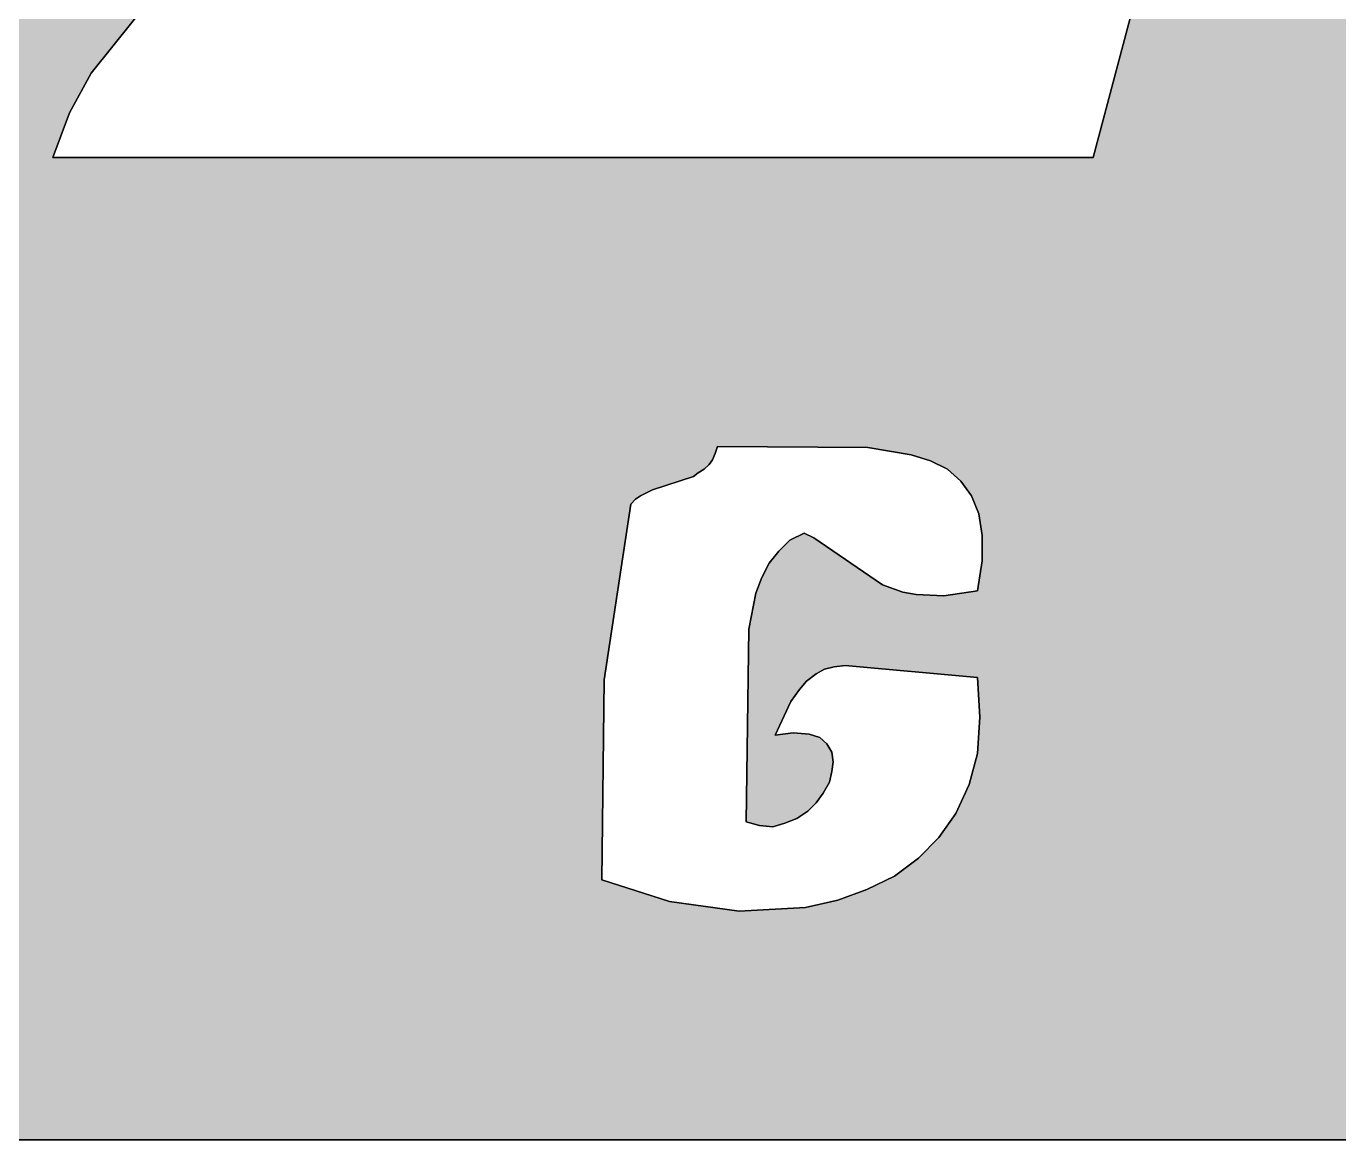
# Model space of a CAD drawing. Extents: x 15.2 to 16.8, y 8.5 to 9.48.
# Drawn here: x 16.1381 to 16.2894, y 8.5017 to 8.6301 of the extents above; entities that cross this region are included whole.
import ezdxf

# ---------------------------------------------------------------- set-up
doc = ezdxf.new("R2010")
doc.units = 0
doc.layers.add('LAYER_1', color=7, linetype='CONTINUOUS')

# ---------------------------------------------------------------- blocks, each defined once
blk = doc.blocks.new('*U9')
at = {"layer": 'LAYER_1', "color": 2}
for points in [[(16.29111, 8.50167), (16.28777, 8.97131), (16.29111, 8.9717)], [(16.28777, 8.50167), (16.27444, 8.88), (16.28777, 8.945)], [(16.14556, 8.62473), (16.14305, 8.70997), (16.14556, 8.72161)], [(16.14305, 8.62014), (16.14111, 8.70098), (16.14305, 8.70997)], [(16.14111, 8.50167), (16.135, 8.67261), (16.14111, 8.70098)], [(16.27444, 8.50167), (16.26986, 8.64792), (16.27444, 8.685)], [(16.26986, 8.50167), (16.26264, 8.62077), (16.26986, 8.64792)], [(16.26264, 8.50167), (16.26111, 8.615), (16.26264, 8.62077)], [(16.21777, 8.58167), (16.21777, 8.615), (16.22028, 8.58165)], [(16.22028, 8.58165), (16.22028, 8.615), (16.22111, 8.58164)], [(16.22111, 8.58164), (16.22111, 8.615), (16.22139, 8.58164)], [(16.22139, 8.58164), (16.22139, 8.615), (16.22222, 8.58163)], [(16.22222, 8.58163), (16.22222, 8.615), (16.22264, 8.58163)], [(16.22264, 8.58163), (16.22264, 8.615), (16.22291, 8.58162)], [(16.22291, 8.58162), (16.22291, 8.615), (16.22375, 8.58162)], [(16.22375, 8.58162), (16.22375, 8.615), (16.22416, 8.58162)], [(16.22416, 8.58162), (16.22416, 8.615), (16.22445, 8.58161)], [(16.22445, 8.58161), (16.22445, 8.615), (16.22487, 8.58161)], [(16.22487, 8.58161), (16.22487, 8.615), (16.22556, 8.5816)], [(16.22556, 8.5816), (16.22556, 8.615), (16.22611, 8.5816)], [(16.22611, 8.5816), (16.22611, 8.615), (16.22625, 8.5816)], [(16.22625, 8.5816), (16.22625, 8.615), (16.22652, 8.5816)], [(16.22652, 8.5816), (16.22652, 8.615), (16.22694, 8.58159)], [(16.22694, 8.58159), (16.22694, 8.615), (16.22723, 8.58159)], [(16.22723, 8.58159), (16.22723, 8.615), (16.22778, 8.58159)], [(16.22778, 8.58159), (16.22778, 8.615), (16.22792, 8.58159)], [(16.22792, 8.58159), (16.22792, 8.615), (16.22805, 8.58158)], [(16.22805, 8.58158), (16.22805, 8.615), (16.22819, 8.58158)], [(16.22819, 8.58158), (16.22819, 8.615), (16.22834, 8.58158)], [(16.22834, 8.58158), (16.22834, 8.615), (16.2289, 8.58158)], [(16.2289, 8.58158), (16.2289, 8.615), (16.22917, 8.58158)], [(16.22917, 8.58158), (16.22917, 8.615), (16.22959, 8.58157)], [(16.22959, 8.58157), (16.22959, 8.615), (16.22999, 8.58157)], [(16.22999, 8.58157), (16.22999, 8.615), (16.23014, 8.58157)], [(16.23014, 8.58157), (16.23014, 8.615), (16.23041, 8.58157)], [(16.23041, 8.58157), (16.23041, 8.615), (16.2307, 8.58156)], [(16.2307, 8.58156), (16.2307, 8.615), (16.23097, 8.58156)], [(16.23097, 8.58156), (16.23097, 8.615), (16.23111, 8.58156)], [(16.23111, 8.58156), (16.23111, 8.615), (16.23126, 8.58156)], [(16.23126, 8.58156), (16.23126, 8.615), (16.23166, 8.58156)], [(16.23166, 8.58156), (16.23166, 8.615), (16.2325, 8.58155)], [(16.2325, 8.58155), (16.2325, 8.615), (16.23444, 8.58153)], [(16.23444, 8.58153), (16.23444, 8.615), (16.235, 8.58153)], [(16.235, 8.58153), (16.235, 8.615), (16.23513, 8.58153)], [(16.23513, 8.58153), (16.23513, 8.615), (16.23569, 8.58144)], [(16.23569, 8.58144), (16.23569, 8.615), (16.2368, 8.58125)], [(16.2368, 8.58125), (16.2368, 8.615), (16.23736, 8.58116)], [(16.23736, 8.58116), (16.23736, 8.615), (16.2382, 8.58101)], [(16.2382, 8.58101), (16.2382, 8.615), (16.23916, 8.58085)], [(16.23916, 8.58085), (16.23916, 8.615), (16.24014, 8.58069)], [(16.24014, 8.58069), (16.24014, 8.615), (16.2407, 8.58052)], [(16.2407, 8.58052), (16.2407, 8.615), (16.24097, 8.58043)], [(16.24097, 8.58043), (16.24097, 8.615), (16.24125, 8.58034)], [(16.24125, 8.58034), (16.24125, 8.615), (16.24236, 8.58)], [(16.24236, 8.58), (16.24236, 8.615), (16.24333, 8.57952)], [(16.24333, 8.57952), (16.24333, 8.615), (16.24388, 8.57924)], [(16.24388, 8.57924), (16.24388, 8.615), (16.2443, 8.57903)], [(16.2443, 8.57903), (16.2443, 8.615), (16.24528, 8.57814)], [(16.24528, 8.57814), (16.24528, 8.615), (16.24584, 8.57764)], [(16.24584, 8.57764), (16.24584, 8.615), (16.2468, 8.57635)], [(16.2468, 8.57635), (16.2468, 8.615), (16.24708, 8.57597)], [(16.24708, 8.57597), (16.24708, 8.615), (16.24778, 8.57423)], [(16.24778, 8.57423), (16.24778, 8.615), (16.24791, 8.57389)], [(16.24791, 8.57389), (16.24791, 8.615), (16.24806, 8.573)], [(16.24806, 8.573), (16.24806, 8.615), (16.24833, 8.57138)], [(16.22778, 8.55426), (16.22723, 8.57139), (16.22778, 8.57167)], [(16.22556, 8.55073), (16.22487, 8.56958), (16.22556, 8.57027)], [(16.22611, 8.55193), (16.22556, 8.57027), (16.22611, 8.57083)], [(16.22625, 8.55222), (16.22611, 8.57083), (16.22625, 8.5709)], [(16.22652, 8.55261), (16.22625, 8.5709), (16.22652, 8.57103)], [(16.22694, 8.55321), (16.22652, 8.57103), (16.22694, 8.57124)], [(16.22723, 8.55362), (16.22694, 8.57124), (16.22723, 8.57139)], [(16.22416, 8.53777), (16.22375, 8.5682), (16.22416, 8.5687)], [(16.22445, 8.53786), (16.22416, 8.5687), (16.22445, 8.56906)], [(16.22487, 8.54924), (16.22445, 8.56906), (16.22487, 8.56958)], [(16.2325, 8.55638), (16.2325, 8.56864), (16.23444, 8.55621)], [(16.22375, 8.53781), (16.22291, 8.56653), (16.22375, 8.5682)], [(16.22375, 8.53781), (16.22375, 8.5682), (16.22416, 8.53777)], [(16.23444, 8.55621), (16.23444, 8.56732), (16.235, 8.55616)], [(16.24833, 8.50167), (16.24806, 8.56677), (16.24833, 8.56847)], [(16.22264, 8.53792), (16.22222, 8.56472), (16.22264, 8.56582)], [(16.22291, 8.5379), (16.22264, 8.56582), (16.22291, 8.56653)], [(16.22264, 8.53792), (16.22264, 8.56582), (16.22291, 8.5379)], [(16.22291, 8.5379), (16.22291, 8.56653), (16.22375, 8.53781)], [(16.235, 8.55616), (16.235, 8.56694), (16.23513, 8.55614)], [(16.23513, 8.55614), (16.23513, 8.56684), (16.23569, 8.55609)], [(16.23569, 8.55609), (16.23569, 8.56646), (16.2368, 8.55599)], [(16.2368, 8.55599), (16.2368, 8.5657), (16.23736, 8.55594)], [(16.24791, 8.55282), (16.24778, 8.565), (16.24791, 8.56584)], [(16.24806, 8.55042), (16.24791, 8.56584), (16.24806, 8.56677)], [(16.24791, 8.55282), (16.24791, 8.56584), (16.24806, 8.55042)], [(16.22222, 8.53803), (16.22139, 8.56056), (16.22222, 8.56472)], [(16.22222, 8.53803), (16.22222, 8.56472), (16.22264, 8.53792)], [(16.23736, 8.55594), (16.23736, 8.5655), (16.2382, 8.55587)], [(16.2382, 8.55587), (16.2382, 8.5652), (16.23916, 8.55578)], [(16.23916, 8.55578), (16.23916, 8.56486), (16.24014, 8.55569)], [(16.24014, 8.55569), (16.24014, 8.56469), (16.2407, 8.55564)], [(16.2407, 8.55564), (16.2407, 8.56459), (16.24097, 8.55562)], [(16.24097, 8.55562), (16.24097, 8.56458), (16.24125, 8.55559)], [(16.24125, 8.55559), (16.24125, 8.56456), (16.24236, 8.55549)], [(16.24236, 8.55549), (16.24236, 8.56451), (16.24333, 8.5554)], [(16.24333, 8.5554), (16.24333, 8.56447), (16.24388, 8.55535)], [(16.2443, 8.55531), (16.24388, 8.56444), (16.2443, 8.5645)], [(16.24388, 8.55535), (16.24388, 8.56444), (16.2443, 8.55531)], [(16.24528, 8.55523), (16.2443, 8.5645), (16.24528, 8.56464)], [(16.2443, 8.55531), (16.2443, 8.5645), (16.24528, 8.55523)], [(16.24584, 8.55518), (16.24528, 8.56464), (16.24584, 8.56472)], [(16.24528, 8.55523), (16.24528, 8.56464), (16.24584, 8.55518)], [(16.2468, 8.55509), (16.24584, 8.56472), (16.2468, 8.56486)], [(16.24584, 8.55518), (16.24584, 8.56472), (16.2468, 8.55509)], [(16.24708, 8.55506), (16.2468, 8.56486), (16.24708, 8.5649)], [(16.2468, 8.55509), (16.2468, 8.56486), (16.24708, 8.55506)], [(16.24778, 8.555), (16.24708, 8.5649), (16.24778, 8.565)], [(16.24708, 8.55506), (16.24708, 8.5649), (16.24778, 8.555)], [(16.24778, 8.555), (16.24778, 8.565), (16.24791, 8.55282)], [(16.22139, 8.53825), (16.22111, 8.53833), (16.22139, 8.56056)], [(16.22139, 8.53825), (16.22139, 8.56056), (16.22222, 8.53803)], [(16.24806, 8.50167), (16.24791, 8.54823), (16.24806, 8.55042)], [(16.22487, 8.53799), (16.22445, 8.54834), (16.22487, 8.54839)], [(16.22556, 8.53819), (16.22487, 8.54839), (16.22556, 8.54849)], [(16.22611, 8.53842), (16.22556, 8.54849), (16.22611, 8.54856)], [(16.22625, 8.53847), (16.22611, 8.54856), (16.22625, 8.54858)], [(16.22652, 8.53858), (16.22625, 8.54858), (16.22652, 8.54861)], [(16.24791, 8.50167), (16.24778, 8.54625), (16.24791, 8.54823)], [(16.24778, 8.50167), (16.24708, 8.5437), (16.24778, 8.54625)], [(16.24708, 8.50167), (16.2468, 8.54264), (16.24708, 8.5437)], [(16.2468, 8.50167), (16.24584, 8.54053), (16.2468, 8.54264)], [(16.24584, 8.50167), (16.24528, 8.53931), (16.24584, 8.54053)], [(16.24528, 8.50167), (16.2443, 8.53792), (16.24528, 8.53931)], [(16.24388, 8.50167), (16.24333, 8.53653), (16.24388, 8.53732)], [(16.2443, 8.50167), (16.24388, 8.53732), (16.2443, 8.53792)], [(16.24236, 8.50167), (16.24125, 8.53445), (16.24236, 8.53556)], [(16.24333, 8.50167), (16.24236, 8.53556), (16.24333, 8.53653)], [(16.2407, 8.50167), (16.24014, 8.53354), (16.2407, 8.53396)], [(16.24097, 8.50167), (16.2407, 8.53396), (16.24097, 8.53417)], [(16.24125, 8.50167), (16.24097, 8.53417), (16.24125, 8.53445)], [(16.23916, 8.50167), (16.2382, 8.53208), (16.23916, 8.5328)], [(16.24014, 8.50167), (16.23916, 8.5328), (16.24014, 8.53354)], [(16.23569, 8.50167), (16.23513, 8.53062), (16.23569, 8.53089)], [(16.2368, 8.50167), (16.23569, 8.53089), (16.2368, 8.53141)], [(16.23736, 8.50167), (16.2368, 8.53141), (16.23736, 8.53168)], [(16.2382, 8.50167), (16.23736, 8.53168), (16.2382, 8.53208)], [(16.23111, 8.50167), (16.23097, 8.52916), (16.23111, 8.52919)], [(16.23126, 8.50167), (16.23111, 8.52919), (16.23126, 8.52922)], [(16.23166, 8.50167), (16.23126, 8.52922), (16.23166, 8.52931)], [(16.2325, 8.50167), (16.23166, 8.52931), (16.2325, 8.52962)], [(16.23444, 8.50167), (16.2325, 8.52962), (16.23444, 8.53035)], [(16.235, 8.50167), (16.23444, 8.53035), (16.235, 8.53056)], [(16.23513, 8.50167), (16.235, 8.53056), (16.23513, 8.53062)], [(16.22111, 8.50167), (16.22028, 8.52805), (16.22111, 8.52809)], [(16.22139, 8.50167), (16.22111, 8.52809), (16.22139, 8.52811)], [(16.22222, 8.50167), (16.22139, 8.52811), (16.22222, 8.52816)], [(16.22264, 8.50167), (16.22222, 8.52816), (16.22264, 8.52818)], [(16.22291, 8.50167), (16.22264, 8.52818), (16.22291, 8.52819)], [(16.22375, 8.50167), (16.22291, 8.52819), (16.22375, 8.52824)], [(16.22416, 8.50167), (16.22375, 8.52824), (16.22416, 8.52826)], [(16.22445, 8.50167), (16.22416, 8.52826), (16.22445, 8.52828)], [(16.22487, 8.50167), (16.22445, 8.52828), (16.22487, 8.5283)], [(16.22556, 8.50167), (16.22487, 8.5283), (16.22556, 8.52834)], [(16.22611, 8.50167), (16.22556, 8.52834), (16.22611, 8.52837)], [(16.22625, 8.50167), (16.22611, 8.52837), (16.22625, 8.52838)], [(16.22652, 8.50167), (16.22625, 8.52838), (16.22652, 8.52839)], [(16.22694, 8.50167), (16.22652, 8.52839), (16.22694, 8.52842)], [(16.22723, 8.50167), (16.22694, 8.52842), (16.22723, 8.52843)], [(16.22778, 8.50167), (16.22723, 8.52843), (16.22778, 8.52846)], [(16.22792, 8.50167), (16.22778, 8.52846), (16.22792, 8.52847)], [(16.22805, 8.50167), (16.22792, 8.52847), (16.22805, 8.5285)], [(16.22819, 8.50167), (16.22805, 8.5285), (16.22819, 8.52853)], [(16.22834, 8.50167), (16.22819, 8.52853), (16.22834, 8.52856)], [(16.2289, 8.50167), (16.22834, 8.52856), (16.2289, 8.52869)], [(16.22917, 8.50167), (16.2289, 8.52869), (16.22917, 8.52875)], [(16.22959, 8.50167), (16.22917, 8.52875), (16.22959, 8.52884)], [(16.22999, 8.50167), (16.22959, 8.52884), (16.22999, 8.52894)], [(16.23014, 8.50167), (16.22999, 8.52894), (16.23014, 8.52897)], [(16.23041, 8.50167), (16.23014, 8.52897), (16.23041, 8.52903)], [(16.2307, 8.50167), (16.23041, 8.52903), (16.2307, 8.52909)], [(16.23097, 8.50167), (16.2307, 8.52909), (16.23097, 8.52916)]]:
    blk.add_solid(points, dxfattribs=at)
at = {"layer": 'LAYER_1', "color": 2, "extrusion": (0, 0, -1)}
for points in [[(-16.28777, 8.50167), (-16.28777, 8.97131), (-16.29111, 8.50167)], [(-16.27444, 8.50167), (-16.27444, 8.88), (-16.28777, 8.50167)], [(-16.14556, 8.62473), (-16.14556, 8.72161), (-16.15361, 8.63478)], [(-16.14305, 8.62014), (-16.14305, 8.70997), (-16.14556, 8.62473)], [(-16.14111, 8.615), (-16.14111, 8.70098), (-16.14305, 8.62014)], [(-16.135, 8.50167), (-16.135, 8.67261), (-16.14111, 8.50167)], [(-16.26986, 8.50167), (-16.26986, 8.64792), (-16.27444, 8.50167)], [(-16.26264, 8.50167), (-16.26264, 8.62077), (-16.26986, 8.50167)], [(-16.14111, 8.50167), (-16.14111, 8.615), (-16.14305, 8.50167)], [(-16.14305, 8.50167), (-16.14111, 8.615), (-16.14305, 8.615)], [(-16.14305, 8.50167), (-16.14305, 8.615), (-16.14556, 8.50167)], [(-16.14556, 8.50167), (-16.14305, 8.615), (-16.14556, 8.615)], [(-16.14556, 8.50167), (-16.14556, 8.615), (-16.15361, 8.50167)], [(-16.15361, 8.50167), (-16.14556, 8.615), (-16.15361, 8.615)], [(-16.15361, 8.50167), (-16.15361, 8.615), (-16.16444, 8.50167)], [(-16.16444, 8.50167), (-16.15361, 8.615), (-16.16444, 8.615)], [(-16.16444, 8.50167), (-16.16444, 8.615), (-16.16625, 8.50167)], [(-16.16625, 8.50167), (-16.16444, 8.615), (-16.16625, 8.615)], [(-16.16625, 8.50167), (-16.16625, 8.615), (-16.17681, 8.50167)], [(-16.17681, 8.50167), (-16.16625, 8.615), (-16.17681, 8.615)], [(-16.17681, 8.50167), (-16.17681, 8.615), (-16.17778, 8.50167)], [(-16.17778, 8.50167), (-16.17681, 8.615), (-16.17778, 8.615)], [(-16.17778, 8.50167), (-16.17778, 8.615), (-16.17986, 8.50167)], [(-16.17986, 8.50167), (-16.17778, 8.615), (-16.17986, 8.615)], [(-16.17986, 8.50167), (-16.17986, 8.615), (-16.20444, 8.50167)], [(-16.20444, 8.50167), (-16.17986, 8.615), (-16.20444, 8.615)], [(-16.20444, 8.53167), (-16.20444, 8.615), (-16.20473, 8.55473)], [(-16.20473, 8.55473), (-16.20444, 8.615), (-16.20473, 8.615)], [(-16.20473, 8.55473), (-16.20473, 8.615), (-16.20778, 8.57501)], [(-16.20778, 8.57501), (-16.20473, 8.615), (-16.20778, 8.615)], [(-16.20778, 8.57501), (-16.20778, 8.615), (-16.20833, 8.57556)], [(-16.20833, 8.57556), (-16.20778, 8.615), (-16.20833, 8.615)], [(-16.20833, 8.57556), (-16.20833, 8.615), (-16.20847, 8.57566)], [(-16.20847, 8.57566), (-16.20833, 8.615), (-16.20847, 8.615)], [(-16.20847, 8.57566), (-16.20847, 8.615), (-16.20889, 8.57597)], [(-16.20889, 8.57597), (-16.20847, 8.615), (-16.20889, 8.615)], [(-16.20889, 8.57597), (-16.20889, 8.615), (-16.20987, 8.57646)], [(-16.20987, 8.57646), (-16.20889, 8.615), (-16.20987, 8.615)], [(-16.20987, 8.57646), (-16.20987, 8.615), (-16.21027, 8.57666)], [(-16.21027, 8.57666), (-16.20987, 8.615), (-16.21027, 8.615)], [(-16.21027, 8.57666), (-16.21027, 8.615), (-16.21223, 8.57729)], [(-16.21223, 8.57729), (-16.21027, 8.615), (-16.21223, 8.615)], [(-16.21223, 8.57729), (-16.21223, 8.615), (-16.21501, 8.57819)], [(-16.21501, 8.57819), (-16.21223, 8.615), (-16.21501, 8.615)], [(-16.21501, 8.57819), (-16.21501, 8.615), (-16.21555, 8.57861)], [(-16.21555, 8.57861), (-16.21501, 8.615), (-16.21555, 8.615)], [(-16.21555, 8.57861), (-16.21555, 8.615), (-16.21625, 8.57903)], [(-16.21625, 8.57903), (-16.21555, 8.615), (-16.21625, 8.615)], [(-16.21625, 8.57903), (-16.21625, 8.615), (-16.21681, 8.57959)], [(-16.21681, 8.57959), (-16.21625, 8.615), (-16.21681, 8.615)], [(-16.21681, 8.57959), (-16.21681, 8.615), (-16.21695, 8.57977)], [(-16.21695, 8.57977), (-16.21681, 8.615), (-16.21695, 8.615)], [(-16.21695, 8.57977), (-16.21695, 8.615), (-16.21722, 8.58013)], [(-16.21722, 8.58013), (-16.21695, 8.615), (-16.21722, 8.615)], [(-16.21722, 8.58013), (-16.21722, 8.615), (-16.2175, 8.58084)], [(-16.2175, 8.58084), (-16.21722, 8.615), (-16.2175, 8.615)], [(-16.2175, 8.58084), (-16.2175, 8.615), (-16.21777, 8.58167)], [(-16.21777, 8.58167), (-16.2175, 8.615), (-16.21777, 8.615)], [(-16.22028, 8.58165), (-16.21777, 8.615), (-16.22028, 8.615)], [(-16.22111, 8.58164), (-16.22028, 8.615), (-16.22111, 8.615)], [(-16.22139, 8.58164), (-16.22111, 8.615), (-16.22139, 8.615)], [(-16.22222, 8.58163), (-16.22139, 8.615), (-16.22222, 8.615)], [(-16.22264, 8.58163), (-16.22222, 8.615), (-16.22264, 8.615)], [(-16.22291, 8.58162), (-16.22264, 8.615), (-16.22291, 8.615)], [(-16.22375, 8.58162), (-16.22291, 8.615), (-16.22375, 8.615)], [(-16.22416, 8.58162), (-16.22375, 8.615), (-16.22416, 8.615)], [(-16.22445, 8.58161), (-16.22416, 8.615), (-16.22445, 8.615)], [(-16.22487, 8.58161), (-16.22445, 8.615), (-16.22487, 8.615)], [(-16.22556, 8.5816), (-16.22487, 8.615), (-16.22556, 8.615)], [(-16.22611, 8.5816), (-16.22556, 8.615), (-16.22611, 8.615)], [(-16.22625, 8.5816), (-16.22611, 8.615), (-16.22625, 8.615)], [(-16.22652, 8.5816), (-16.22625, 8.615), (-16.22652, 8.615)], [(-16.22694, 8.58159), (-16.22652, 8.615), (-16.22694, 8.615)], [(-16.22723, 8.58159), (-16.22694, 8.615), (-16.22723, 8.615)], [(-16.22778, 8.58159), (-16.22723, 8.615), (-16.22778, 8.615)], [(-16.22792, 8.58159), (-16.22778, 8.615), (-16.22792, 8.615)], [(-16.22805, 8.58158), (-16.22792, 8.615), (-16.22805, 8.615)], [(-16.22819, 8.58158), (-16.22805, 8.615), (-16.22819, 8.615)], [(-16.22834, 8.58158), (-16.22819, 8.615), (-16.22834, 8.615)], [(-16.2289, 8.58158), (-16.22834, 8.615), (-16.2289, 8.615)], [(-16.22917, 8.58158), (-16.2289, 8.615), (-16.22917, 8.615)], [(-16.22959, 8.58157), (-16.22917, 8.615), (-16.22959, 8.615)], [(-16.22999, 8.58157), (-16.22959, 8.615), (-16.22999, 8.615)], [(-16.23014, 8.58157), (-16.22999, 8.615), (-16.23014, 8.615)], [(-16.23041, 8.58157), (-16.23014, 8.615), (-16.23041, 8.615)], [(-16.2307, 8.58156), (-16.23041, 8.615), (-16.2307, 8.615)], [(-16.23097, 8.58156), (-16.2307, 8.615), (-16.23097, 8.615)], [(-16.23111, 8.58156), (-16.23097, 8.615), (-16.23111, 8.615)], [(-16.23126, 8.58156), (-16.23111, 8.615), (-16.23126, 8.615)], [(-16.23166, 8.58156), (-16.23126, 8.615), (-16.23166, 8.615)], [(-16.2325, 8.58155), (-16.23166, 8.615), (-16.2325, 8.615)], [(-16.23444, 8.58153), (-16.2325, 8.615), (-16.23444, 8.615)], [(-16.235, 8.58153), (-16.23444, 8.615), (-16.235, 8.615)], [(-16.23513, 8.58153), (-16.235, 8.615), (-16.23513, 8.615)], [(-16.23569, 8.58144), (-16.23513, 8.615), (-16.23569, 8.615)], [(-16.2368, 8.58125), (-16.23569, 8.615), (-16.2368, 8.615)], [(-16.23736, 8.58116), (-16.2368, 8.615), (-16.23736, 8.615)], [(-16.2382, 8.58101), (-16.23736, 8.615), (-16.2382, 8.615)], [(-16.23916, 8.58085), (-16.2382, 8.615), (-16.23916, 8.615)], [(-16.24014, 8.58069), (-16.23916, 8.615), (-16.24014, 8.615)], [(-16.2407, 8.58052), (-16.24014, 8.615), (-16.2407, 8.615)], [(-16.24097, 8.58043), (-16.2407, 8.615), (-16.24097, 8.615)], [(-16.24125, 8.58034), (-16.24097, 8.615), (-16.24125, 8.615)], [(-16.24236, 8.58), (-16.24125, 8.615), (-16.24236, 8.615)], [(-16.24333, 8.57952), (-16.24236, 8.615), (-16.24333, 8.615)], [(-16.24388, 8.57924), (-16.24333, 8.615), (-16.24388, 8.615)], [(-16.2443, 8.57903), (-16.24388, 8.615), (-16.2443, 8.615)], [(-16.24528, 8.57814), (-16.2443, 8.615), (-16.24528, 8.615)], [(-16.24584, 8.57764), (-16.24528, 8.615), (-16.24584, 8.615)], [(-16.2468, 8.57635), (-16.24584, 8.615), (-16.2468, 8.615)], [(-16.24708, 8.57597), (-16.2468, 8.615), (-16.24708, 8.615)], [(-16.24778, 8.57423), (-16.24708, 8.615), (-16.24778, 8.615)], [(-16.24791, 8.57389), (-16.24778, 8.615), (-16.24791, 8.615)], [(-16.24806, 8.573), (-16.24791, 8.615), (-16.24806, 8.615)], [(-16.24833, 8.57138), (-16.24806, 8.615), (-16.24833, 8.615)], [(-16.24833, 8.50167), (-16.24833, 8.615), (-16.26111, 8.50167)], [(-16.26111, 8.50167), (-16.24833, 8.615), (-16.26111, 8.615)], [(-16.26111, 8.50167), (-16.26111, 8.615), (-16.26264, 8.50167)], [(-16.22778, 8.55426), (-16.22778, 8.57167), (-16.22792, 8.55442)], [(-16.22792, 8.55442), (-16.22778, 8.57167), (-16.22792, 8.5716)], [(-16.22792, 8.55442), (-16.22792, 8.5716), (-16.22805, 8.55458)], [(-16.22805, 8.55458), (-16.22792, 8.5716), (-16.22805, 8.57153)], [(-16.22556, 8.55073), (-16.22556, 8.57027), (-16.22611, 8.55193)], [(-16.22611, 8.55193), (-16.22611, 8.57083), (-16.22625, 8.55222)], [(-16.22625, 8.55222), (-16.22625, 8.5709), (-16.22652, 8.55261)], [(-16.22652, 8.55261), (-16.22652, 8.57103), (-16.22694, 8.55321)], [(-16.22694, 8.55321), (-16.22694, 8.57124), (-16.22723, 8.55362)], [(-16.22723, 8.55362), (-16.22723, 8.57139), (-16.22778, 8.55426)], [(-16.22805, 8.55458), (-16.22805, 8.57153), (-16.22819, 8.55468)], [(-16.22819, 8.55468), (-16.22805, 8.57153), (-16.22819, 8.57147)], [(-16.22819, 8.55468), (-16.22819, 8.57147), (-16.22834, 8.55479)], [(-16.22834, 8.55479), (-16.22819, 8.57147), (-16.22834, 8.57139)], [(-16.22834, 8.55479), (-16.22834, 8.57139), (-16.2289, 8.55521)], [(-16.2289, 8.55521), (-16.22834, 8.57139), (-16.2289, 8.57111)], [(-16.2289, 8.55521), (-16.2289, 8.57111), (-16.22917, 8.55542)], [(-16.22917, 8.55542), (-16.2289, 8.57111), (-16.22917, 8.57093)], [(-16.22917, 8.55542), (-16.22917, 8.57093), (-16.22959, 8.55566)], [(-16.22959, 8.55566), (-16.22917, 8.57093), (-16.22959, 8.57064)], [(-16.22959, 8.55566), (-16.22959, 8.57064), (-16.22999, 8.55589)], [(-16.22999, 8.55589), (-16.22959, 8.57064), (-16.22999, 8.57036)], [(-16.22999, 8.55589), (-16.22999, 8.57036), (-16.23014, 8.55598)], [(-16.23014, 8.55598), (-16.22999, 8.57036), (-16.23014, 8.57026)], [(-16.23014, 8.55598), (-16.23014, 8.57026), (-16.23041, 8.55604)], [(-16.23041, 8.55604), (-16.23014, 8.57026), (-16.23041, 8.57007)], [(-16.23041, 8.55604), (-16.23041, 8.57007), (-16.2307, 8.55611)], [(-16.2307, 8.55611), (-16.23041, 8.57007), (-16.2307, 8.56988)], [(-16.22416, 8.53777), (-16.22416, 8.5687), (-16.22445, 8.53786)], [(-16.22445, 8.54834), (-16.22445, 8.56906), (-16.22487, 8.54924)], [(-16.22487, 8.54924), (-16.22487, 8.56958), (-16.22556, 8.55073)], [(-16.2307, 8.55611), (-16.2307, 8.56988), (-16.23097, 8.55618)], [(-16.23097, 8.55618), (-16.2307, 8.56988), (-16.23097, 8.56969)], [(-16.23097, 8.55618), (-16.23097, 8.56969), (-16.23111, 8.55621)], [(-16.23111, 8.55621), (-16.23097, 8.56969), (-16.23111, 8.5696)], [(-16.23111, 8.55621), (-16.23111, 8.5696), (-16.23126, 8.55625)], [(-16.23126, 8.55625), (-16.23111, 8.5696), (-16.23126, 8.5695)], [(-16.23126, 8.55625), (-16.23126, 8.5695), (-16.23166, 8.55629)], [(-16.23166, 8.55629), (-16.23126, 8.5695), (-16.23166, 8.56922)], [(-16.23166, 8.55629), (-16.23166, 8.56922), (-16.2325, 8.55638)], [(-16.2325, 8.55638), (-16.23166, 8.56922), (-16.2325, 8.56864)], [(-16.23444, 8.55621), (-16.2325, 8.56864), (-16.23444, 8.56732)], [(-16.235, 8.55616), (-16.23444, 8.56732), (-16.235, 8.56694)], [(-16.23513, 8.55614), (-16.235, 8.56694), (-16.23513, 8.56684)], [(-16.23569, 8.55609), (-16.23513, 8.56684), (-16.23569, 8.56646)], [(-16.2368, 8.55599), (-16.23569, 8.56646), (-16.2368, 8.5657)], [(-16.23736, 8.55594), (-16.2368, 8.5657), (-16.23736, 8.5655)], [(-16.24806, 8.50167), (-16.24806, 8.56677), (-16.24833, 8.50167)], [(-16.2382, 8.55587), (-16.23736, 8.5655), (-16.2382, 8.5652)], [(-16.23916, 8.55578), (-16.2382, 8.5652), (-16.23916, 8.56486)], [(-16.24014, 8.55569), (-16.23916, 8.56486), (-16.24014, 8.56469)], [(-16.2407, 8.55564), (-16.24014, 8.56469), (-16.2407, 8.56459)], [(-16.24097, 8.55562), (-16.2407, 8.56459), (-16.24097, 8.56458)], [(-16.24125, 8.55559), (-16.24097, 8.56458), (-16.24125, 8.56456)], [(-16.24236, 8.55549), (-16.24125, 8.56456), (-16.24236, 8.56451)], [(-16.24333, 8.5554), (-16.24236, 8.56451), (-16.24333, 8.56447)], [(-16.24388, 8.55535), (-16.24333, 8.56447), (-16.24388, 8.56444)], [(-16.22445, 8.53786), (-16.22445, 8.54834), (-16.22487, 8.53799)], [(-16.22487, 8.53799), (-16.22487, 8.54839), (-16.22556, 8.53819)], [(-16.22556, 8.53819), (-16.22556, 8.54849), (-16.22611, 8.53842)], [(-16.22611, 8.53842), (-16.22611, 8.54856), (-16.22625, 8.53847)], [(-16.22625, 8.53847), (-16.22625, 8.54858), (-16.22652, 8.53858)], [(-16.22652, 8.53858), (-16.22652, 8.54861), (-16.22694, 8.53875)], [(-16.22694, 8.53875), (-16.22652, 8.54861), (-16.22694, 8.54858)], [(-16.22694, 8.53875), (-16.22694, 8.54858), (-16.22723, 8.53894)], [(-16.22723, 8.53894), (-16.22694, 8.54858), (-16.22723, 8.54856)], [(-16.22723, 8.53894), (-16.22723, 8.54856), (-16.22778, 8.53931)], [(-16.22778, 8.53931), (-16.22723, 8.54856), (-16.22778, 8.54852)], [(-16.22778, 8.53931), (-16.22778, 8.54852), (-16.22792, 8.5394)], [(-16.22792, 8.5394), (-16.22778, 8.54852), (-16.22792, 8.54851)], [(-16.22792, 8.5394), (-16.22792, 8.54851), (-16.22805, 8.53949)], [(-16.22805, 8.53949), (-16.22792, 8.54851), (-16.22805, 8.5485)], [(-16.22805, 8.53949), (-16.22805, 8.5485), (-16.22819, 8.53958)], [(-16.22819, 8.53958), (-16.22805, 8.5485), (-16.22819, 8.54849)], [(-16.22819, 8.53958), (-16.22819, 8.54849), (-16.22834, 8.53973)], [(-16.22834, 8.53973), (-16.22819, 8.54849), (-16.22834, 8.54848)], [(-16.22834, 8.53973), (-16.22834, 8.54848), (-16.2289, 8.54028)], [(-16.2289, 8.54028), (-16.22834, 8.54848), (-16.2289, 8.54829)], [(-16.2289, 8.54028), (-16.2289, 8.54829), (-16.22917, 8.54055)], [(-16.22917, 8.54055), (-16.2289, 8.54829), (-16.22917, 8.5482)], [(-16.22917, 8.54055), (-16.22917, 8.5482), (-16.22959, 8.54112)], [(-16.22959, 8.54112), (-16.22917, 8.5482), (-16.22959, 8.54806)], [(-16.22959, 8.54112), (-16.22959, 8.54806), (-16.22999, 8.54167)], [(-16.22999, 8.54167), (-16.22959, 8.54806), (-16.22999, 8.54771)], [(-16.22999, 8.54167), (-16.22999, 8.54771), (-16.23014, 8.54193)], [(-16.23014, 8.54193), (-16.22999, 8.54771), (-16.23014, 8.54759)], [(-16.23014, 8.54193), (-16.23014, 8.54759), (-16.23041, 8.54241)], [(-16.23041, 8.54241), (-16.23014, 8.54759), (-16.23041, 8.54736)], [(-16.23041, 8.54241), (-16.23041, 8.54736), (-16.2307, 8.54291)], [(-16.2307, 8.54291), (-16.23041, 8.54736), (-16.2307, 8.54686)], [(-16.24791, 8.50167), (-16.24791, 8.54823), (-16.24806, 8.50167)], [(-16.2307, 8.54291), (-16.2307, 8.54686), (-16.23097, 8.54416)], [(-16.23097, 8.54416), (-16.2307, 8.54686), (-16.23097, 8.54639)], [(-16.23097, 8.54416), (-16.23097, 8.54639), (-16.23111, 8.54527)], [(-16.24778, 8.50167), (-16.24778, 8.54625), (-16.24791, 8.50167)], [(-16.24708, 8.50167), (-16.24708, 8.5437), (-16.24778, 8.50167)], [(-16.2468, 8.50167), (-16.2468, 8.54264), (-16.24708, 8.50167)], [(-16.24584, 8.50167), (-16.24584, 8.54053), (-16.2468, 8.50167)], [(-16.24528, 8.50167), (-16.24528, 8.53931), (-16.24584, 8.50167)], [(-16.24388, 8.50167), (-16.24388, 8.53732), (-16.2443, 8.50167)], [(-16.2443, 8.50167), (-16.2443, 8.53792), (-16.24528, 8.50167)], [(-16.24236, 8.50167), (-16.24236, 8.53556), (-16.24333, 8.50167)], [(-16.24333, 8.50167), (-16.24333, 8.53653), (-16.24388, 8.50167)], [(-16.2407, 8.50167), (-16.2407, 8.53396), (-16.24097, 8.50167)], [(-16.24097, 8.50167), (-16.24097, 8.53417), (-16.24125, 8.50167)], [(-16.24125, 8.50167), (-16.24125, 8.53445), (-16.24236, 8.50167)], [(-16.23916, 8.50167), (-16.23916, 8.5328), (-16.24014, 8.50167)], [(-16.24014, 8.50167), (-16.24014, 8.53354), (-16.2407, 8.50167)], [(-16.20444, 8.50167), (-16.20444, 8.53167), (-16.20473, 8.50167)], [(-16.20473, 8.50167), (-16.20444, 8.53167), (-16.20473, 8.53158)], [(-16.20473, 8.50167), (-16.20473, 8.53158), (-16.20778, 8.50167)], [(-16.20778, 8.50167), (-16.20473, 8.53158), (-16.20778, 8.5306)], [(-16.23569, 8.50167), (-16.23569, 8.53089), (-16.2368, 8.50167)], [(-16.2368, 8.50167), (-16.2368, 8.53141), (-16.23736, 8.50167)], [(-16.23736, 8.50167), (-16.23736, 8.53168), (-16.2382, 8.50167)], [(-16.2382, 8.50167), (-16.2382, 8.53208), (-16.23916, 8.50167)], [(-16.20778, 8.50167), (-16.20778, 8.5306), (-16.20833, 8.50167)], [(-16.20833, 8.50167), (-16.20778, 8.5306), (-16.20833, 8.53042)], [(-16.20833, 8.50167), (-16.20833, 8.53042), (-16.20847, 8.50167)], [(-16.20847, 8.50167), (-16.20833, 8.53042), (-16.20847, 8.53037)], [(-16.20847, 8.50167), (-16.20847, 8.53037), (-16.20889, 8.50167)], [(-16.20889, 8.50167), (-16.20847, 8.53037), (-16.20889, 8.53024)], [(-16.20889, 8.50167), (-16.20889, 8.53024), (-16.20987, 8.50167)], [(-16.20987, 8.50167), (-16.20889, 8.53024), (-16.20987, 8.52992)], [(-16.20987, 8.50167), (-16.20987, 8.52992), (-16.21027, 8.50167)], [(-16.21027, 8.50167), (-16.20987, 8.52992), (-16.21027, 8.52979)], [(-16.21027, 8.50167), (-16.21027, 8.52979), (-16.21223, 8.50167)], [(-16.21223, 8.50167), (-16.21027, 8.52979), (-16.21223, 8.52916)], [(-16.23111, 8.50167), (-16.23111, 8.52919), (-16.23126, 8.50167)], [(-16.23126, 8.50167), (-16.23126, 8.52922), (-16.23166, 8.50167)], [(-16.23166, 8.50167), (-16.23166, 8.52931), (-16.2325, 8.50167)], [(-16.2325, 8.50167), (-16.2325, 8.52962), (-16.23444, 8.50167)], [(-16.23444, 8.50167), (-16.23444, 8.53035), (-16.235, 8.50167)], [(-16.235, 8.50167), (-16.235, 8.53056), (-16.23513, 8.50167)], [(-16.23513, 8.50167), (-16.23513, 8.53062), (-16.23569, 8.50167)], [(-16.21223, 8.50167), (-16.21223, 8.52916), (-16.21501, 8.50167)], [(-16.21501, 8.50167), (-16.21223, 8.52916), (-16.21501, 8.52878)], [(-16.21501, 8.50167), (-16.21501, 8.52878), (-16.21555, 8.50167)], [(-16.21555, 8.50167), (-16.21501, 8.52878), (-16.21555, 8.5287)], [(-16.21555, 8.50167), (-16.21555, 8.5287), (-16.21625, 8.50167)], [(-16.21625, 8.50167), (-16.21555, 8.5287), (-16.21625, 8.52861)], [(-16.21625, 8.50167), (-16.21625, 8.52861), (-16.21681, 8.50167)], [(-16.21681, 8.50167), (-16.21625, 8.52861), (-16.21681, 8.52853)], [(-16.21681, 8.50167), (-16.21681, 8.52853), (-16.21695, 8.50167)], [(-16.21695, 8.50167), (-16.21681, 8.52853), (-16.21695, 8.52851)], [(-16.21695, 8.50167), (-16.21695, 8.52851), (-16.21722, 8.50167)], [(-16.21722, 8.50167), (-16.21695, 8.52851), (-16.21722, 8.52847)], [(-16.21722, 8.50167), (-16.21722, 8.52847), (-16.2175, 8.50167)], [(-16.2175, 8.50167), (-16.21722, 8.52847), (-16.2175, 8.52843)], [(-16.2175, 8.50167), (-16.2175, 8.52843), (-16.21777, 8.50167)], [(-16.21777, 8.50167), (-16.2175, 8.52843), (-16.21777, 8.5284)], [(-16.21777, 8.50167), (-16.21777, 8.5284), (-16.22028, 8.50167)], [(-16.22028, 8.50167), (-16.21777, 8.5284), (-16.22028, 8.52805)], [(-16.22028, 8.50167), (-16.22028, 8.52805), (-16.22111, 8.50167)], [(-16.22111, 8.50167), (-16.22111, 8.52809), (-16.22139, 8.50167)], [(-16.22139, 8.50167), (-16.22139, 8.52811), (-16.22222, 8.50167)], [(-16.22222, 8.50167), (-16.22222, 8.52816), (-16.22264, 8.50167)], [(-16.22264, 8.50167), (-16.22264, 8.52818), (-16.22291, 8.50167)], [(-16.22291, 8.50167), (-16.22291, 8.52819), (-16.22375, 8.50167)], [(-16.22375, 8.50167), (-16.22375, 8.52824), (-16.22416, 8.50167)], [(-16.22416, 8.50167), (-16.22416, 8.52826), (-16.22445, 8.50167)], [(-16.22445, 8.50167), (-16.22445, 8.52828), (-16.22487, 8.50167)], [(-16.22487, 8.50167), (-16.22487, 8.5283), (-16.22556, 8.50167)], [(-16.22556, 8.50167), (-16.22556, 8.52834), (-16.22611, 8.50167)], [(-16.22611, 8.50167), (-16.22611, 8.52837), (-16.22625, 8.50167)], [(-16.22625, 8.50167), (-16.22625, 8.52838), (-16.22652, 8.50167)], [(-16.22652, 8.50167), (-16.22652, 8.52839), (-16.22694, 8.50167)], [(-16.22694, 8.50167), (-16.22694, 8.52842), (-16.22723, 8.50167)], [(-16.22723, 8.50167), (-16.22723, 8.52843), (-16.22778, 8.50167)], [(-16.22778, 8.50167), (-16.22778, 8.52846), (-16.22792, 8.50167)], [(-16.22792, 8.50167), (-16.22792, 8.52847), (-16.22805, 8.50167)], [(-16.22805, 8.50167), (-16.22805, 8.5285), (-16.22819, 8.50167)], [(-16.22819, 8.50167), (-16.22819, 8.52853), (-16.22834, 8.50167)], [(-16.22834, 8.50167), (-16.22834, 8.52856), (-16.2289, 8.50167)], [(-16.2289, 8.50167), (-16.2289, 8.52869), (-16.22917, 8.50167)], [(-16.22917, 8.50167), (-16.22917, 8.52875), (-16.22959, 8.50167)], [(-16.22959, 8.50167), (-16.22959, 8.52884), (-16.22999, 8.50167)], [(-16.22999, 8.50167), (-16.22999, 8.52894), (-16.23014, 8.50167)], [(-16.23014, 8.50167), (-16.23014, 8.52897), (-16.23041, 8.50167)], [(-16.23041, 8.50167), (-16.23041, 8.52903), (-16.2307, 8.50167)], [(-16.2307, 8.50167), (-16.2307, 8.52909), (-16.23097, 8.50167)], [(-16.23097, 8.50167), (-16.23097, 8.52916), (-16.23111, 8.50167)]]:
    blk.add_solid(points, dxfattribs=at)
blk = doc.blocks.new('BLOCK_3')
at = {"layer": 'LAYER_1'}
for points in [[(15.8618, 8.98166), (16.80181, 9.075), (16.71819, 9.01611), (16.67514, 8.97167), (16.55514, 8.745), (16.52444, 8.6132), (16.50848, 8.57501), (16.4718, 8.53499), (16.45388, 8.52625), (16.43848, 8.515), (16.38515, 8.50167), (15.51847, 8.50167)], [(16.26111, 8.615), (16.14111, 8.615), (16.14305, 8.62014), (16.14556, 8.62473), (16.16444, 8.64833), (16.21777, 8.90167), (16.21777, 8.9075), (16.21695, 8.9125), (16.20987, 8.92875), (16.20847, 8.9332), (16.20778, 8.93833), (16.28777, 8.945), (16.23444, 8.685), (16.23569, 8.68445), (16.23736, 8.68403), (16.24125, 8.68376), (16.26264, 8.68541), (16.27444, 8.685), (16.26986, 8.64792), (16.26111, 8.615)], [(16.16444, 8.64833), (16.14556, 8.62473), (16.14305, 8.62014), (16.14111, 8.615), (16.26111, 8.615), (16.26986, 8.64792), (16.27444, 8.685), (16.26264, 8.68541), (16.24125, 8.68376), (16.23736, 8.68403), (16.23569, 8.68445), (16.23444, 8.685), (16.28777, 8.945), (16.20778, 8.93833), (16.20847, 8.9332), (16.20987, 8.92875), (16.21695, 8.9125), (16.21777, 8.9075), (16.21777, 8.90167), (16.16444, 8.64833)], [(16.22959, 8.54806), (16.22834, 8.54848), (16.22652, 8.54861), (16.22445, 8.54834), (16.22625, 8.55222), (16.22723, 8.55362), (16.22805, 8.55458), (16.22917, 8.55542), (16.23014, 8.55598), (16.23126, 8.55625), (16.2325, 8.55638), (16.24778, 8.555), (16.24806, 8.55042), (16.24778, 8.54625), (16.2468, 8.54264), (16.24528, 8.53931), (16.24333, 8.53653), (16.24097, 8.53417), (16.2382, 8.53208), (16.235, 8.53056), (16.23166, 8.52931), (16.22792, 8.52847), (16.22028, 8.52805), (16.21223, 8.52916), (16.20444, 8.53167), (16.20473, 8.55473), (16.20778, 8.57501), (16.20833, 8.57556), (16.20889, 8.57597), (16.21027, 8.57666), (16.21501, 8.57819), (16.21555, 8.57861), (16.21625, 8.57903), (16.21681, 8.57959), (16.21722, 8.58013), (16.2175, 8.58084), (16.21777, 8.58167), (16.23513, 8.58153), (16.24014, 8.58069), (16.24236, 8.58), (16.2443, 8.57903), (16.24584, 8.57764), (16.24708, 8.57597), (16.24791, 8.57389), (16.24833, 8.57138), (16.24833, 8.56847), (16.24778, 8.565), (16.24388, 8.56444), (16.2407, 8.56459), (16.23916, 8.56486), (16.2368, 8.5657), (16.2289, 8.57111), (16.22778, 8.57167), (16.22611, 8.57083), (16.22487, 8.56958), (16.22375, 8.5682), (16.22291, 8.56653), (16.22222, 8.56472), (16.22139, 8.56056), (16.22111, 8.53833), (16.22264, 8.53792), (16.22416, 8.53777), (16.22556, 8.53819), (16.22694, 8.53875), (16.22819, 8.53958), (16.22917, 8.54055), (16.22999, 8.54167), (16.2307, 8.54291), (16.23097, 8.54416), (16.23111, 8.54527), (16.23097, 8.54639), (16.23041, 8.54736), (16.22959, 8.54806)], [(16.22917, 8.54055), (16.22819, 8.53958), (16.22694, 8.53875), (16.22556, 8.53819), (16.22416, 8.53777), (16.22264, 8.53792), (16.22111, 8.53833), (16.22139, 8.56056), (16.22222, 8.56472), (16.22291, 8.56653), (16.22375, 8.5682), (16.22487, 8.56958), (16.22611, 8.57083), (16.22778, 8.57167), (16.2289, 8.57111), (16.2368, 8.5657), (16.23916, 8.56486), (16.2407, 8.56459), (16.24388, 8.56444), (16.24778, 8.565), (16.24833, 8.56847), (16.24833, 8.57138), (16.24791, 8.57389), (16.24708, 8.57597), (16.24584, 8.57764), (16.2443, 8.57903), (16.24236, 8.58), (16.24014, 8.58069), (16.23513, 8.58153), (16.21777, 8.58167), (16.2175, 8.58084), (16.21722, 8.58013), (16.21681, 8.57959), (16.21625, 8.57903), (16.21555, 8.57861), (16.21501, 8.57819), (16.21027, 8.57666), (16.20889, 8.57597), (16.20833, 8.57556), (16.20778, 8.57501), (16.20473, 8.55473), (16.20444, 8.53167), (16.21223, 8.52916), (16.22028, 8.52805), (16.22792, 8.52847), (16.23166, 8.52931), (16.235, 8.53056), (16.2382, 8.53208), (16.24097, 8.53417), (16.24333, 8.53653), (16.24528, 8.53931), (16.2468, 8.54264), (16.24778, 8.54625), (16.24806, 8.55042), (16.24778, 8.555), (16.2325, 8.55638), (16.23126, 8.55625), (16.23014, 8.55598), (16.22917, 8.55542), (16.22805, 8.55458), (16.22723, 8.55362), (16.22625, 8.55222), (16.22445, 8.54834), (16.22652, 8.54861), (16.22834, 8.54848), (16.22959, 8.54806), (16.23041, 8.54736), (16.23097, 8.54639), (16.23111, 8.54527), (16.23097, 8.54416), (16.2307, 8.54291), (16.22999, 8.54167), (16.22917, 8.54055)]]:
    blk.add_lwpolyline(points, dxfattribs=at)
at = {"layer": 'LAYER_1', "color": 2}
blk.add_blockref('*U9', (0, 0), dxfattribs=at)
blk = doc.blocks.new('BLOCK_4')
at = {"layer": 'LAYER_1', "color": 7}
for points in [[(15.51847, 8.50167), (16.38515, 8.50167), (16.43848, 8.515), (16.45388, 8.52625), (16.4718, 8.53499), (16.50848, 8.57501), (16.52444, 8.6132), (16.55514, 8.745), (16.67514, 8.97167), (16.71819, 9.01611), (16.80181, 9.075), (15.8618, 8.98166)], [(16.23444, 8.685), (16.23569, 8.68445), (16.23736, 8.68403), (16.24125, 8.68376), (16.26264, 8.68541), (16.27444, 8.685), (16.26986, 8.64792), (16.26111, 8.615), (16.14111, 8.615), (16.14305, 8.62014), (16.14556, 8.62473), (16.16444, 8.64833), (16.21777, 8.90167), (16.21777, 8.9075), (16.21695, 8.9125), (16.20987, 8.92875), (16.20847, 8.9332), (16.20778, 8.93833), (16.28777, 8.945), (16.23444, 8.685)], [(16.24778, 8.565), (16.24388, 8.56444), (16.2407, 8.56459), (16.23916, 8.56486), (16.2368, 8.5657), (16.2289, 8.57111), (16.22778, 8.57167), (16.22611, 8.57083), (16.22487, 8.56958), (16.22375, 8.5682), (16.22291, 8.56653), (16.22222, 8.56472), (16.22139, 8.56056), (16.22111, 8.53833), (16.22264, 8.53792), (16.22416, 8.53777), (16.22556, 8.53819), (16.22694, 8.53875), (16.22819, 8.53958), (16.22917, 8.54055), (16.22999, 8.54167), (16.2307, 8.54291), (16.23097, 8.54416), (16.23111, 8.54527), (16.23097, 8.54639), (16.23041, 8.54736), (16.22959, 8.54806), (16.22834, 8.54848), (16.22652, 8.54861), (16.22445, 8.54834), (16.22625, 8.55222), (16.22723, 8.55362), (16.22805, 8.55458), (16.22917, 8.55542), (16.23014, 8.55598), (16.23126, 8.55625), (16.2325, 8.55638), (16.24778, 8.555), (16.24806, 8.55042), (16.24778, 8.54625), (16.2468, 8.54264), (16.24528, 8.53931), (16.24333, 8.53653), (16.24097, 8.53417), (16.2382, 8.53208), (16.235, 8.53056), (16.23166, 8.52931), (16.22792, 8.52847), (16.22028, 8.52805), (16.21223, 8.52916), (16.20444, 8.53167), (16.20473, 8.55473), (16.20778, 8.57501), (16.20833, 8.57556), (16.20889, 8.57597), (16.21027, 8.57666), (16.21501, 8.57819), (16.21555, 8.57861), (16.21625, 8.57903), (16.21681, 8.57959), (16.21722, 8.58013), (16.2175, 8.58084), (16.21777, 8.58167), (16.23513, 8.58153), (16.24014, 8.58069), (16.24236, 8.58), (16.2443, 8.57903), (16.24584, 8.57764), (16.24708, 8.57597), (16.24791, 8.57389), (16.24833, 8.57138), (16.24833, 8.56847), (16.24778, 8.565)]]:
    blk.add_lwpolyline(points, dxfattribs=at)
blk = doc.blocks.new('BLOCK_2')
at = {"layer": 'LAYER_1'}
for name in ['BLOCK_3', 'BLOCK_4']:
    blk.add_blockref(name, (0, 0), dxfattribs=at)

msp = doc.modelspace()

# ---------------------------------------------------------------- block references
at = {"layer": 'LAYER_1'}
msp.add_blockref('BLOCK_2', (0, 0), dxfattribs=at)

doc.saveas('drawing.dxf')
